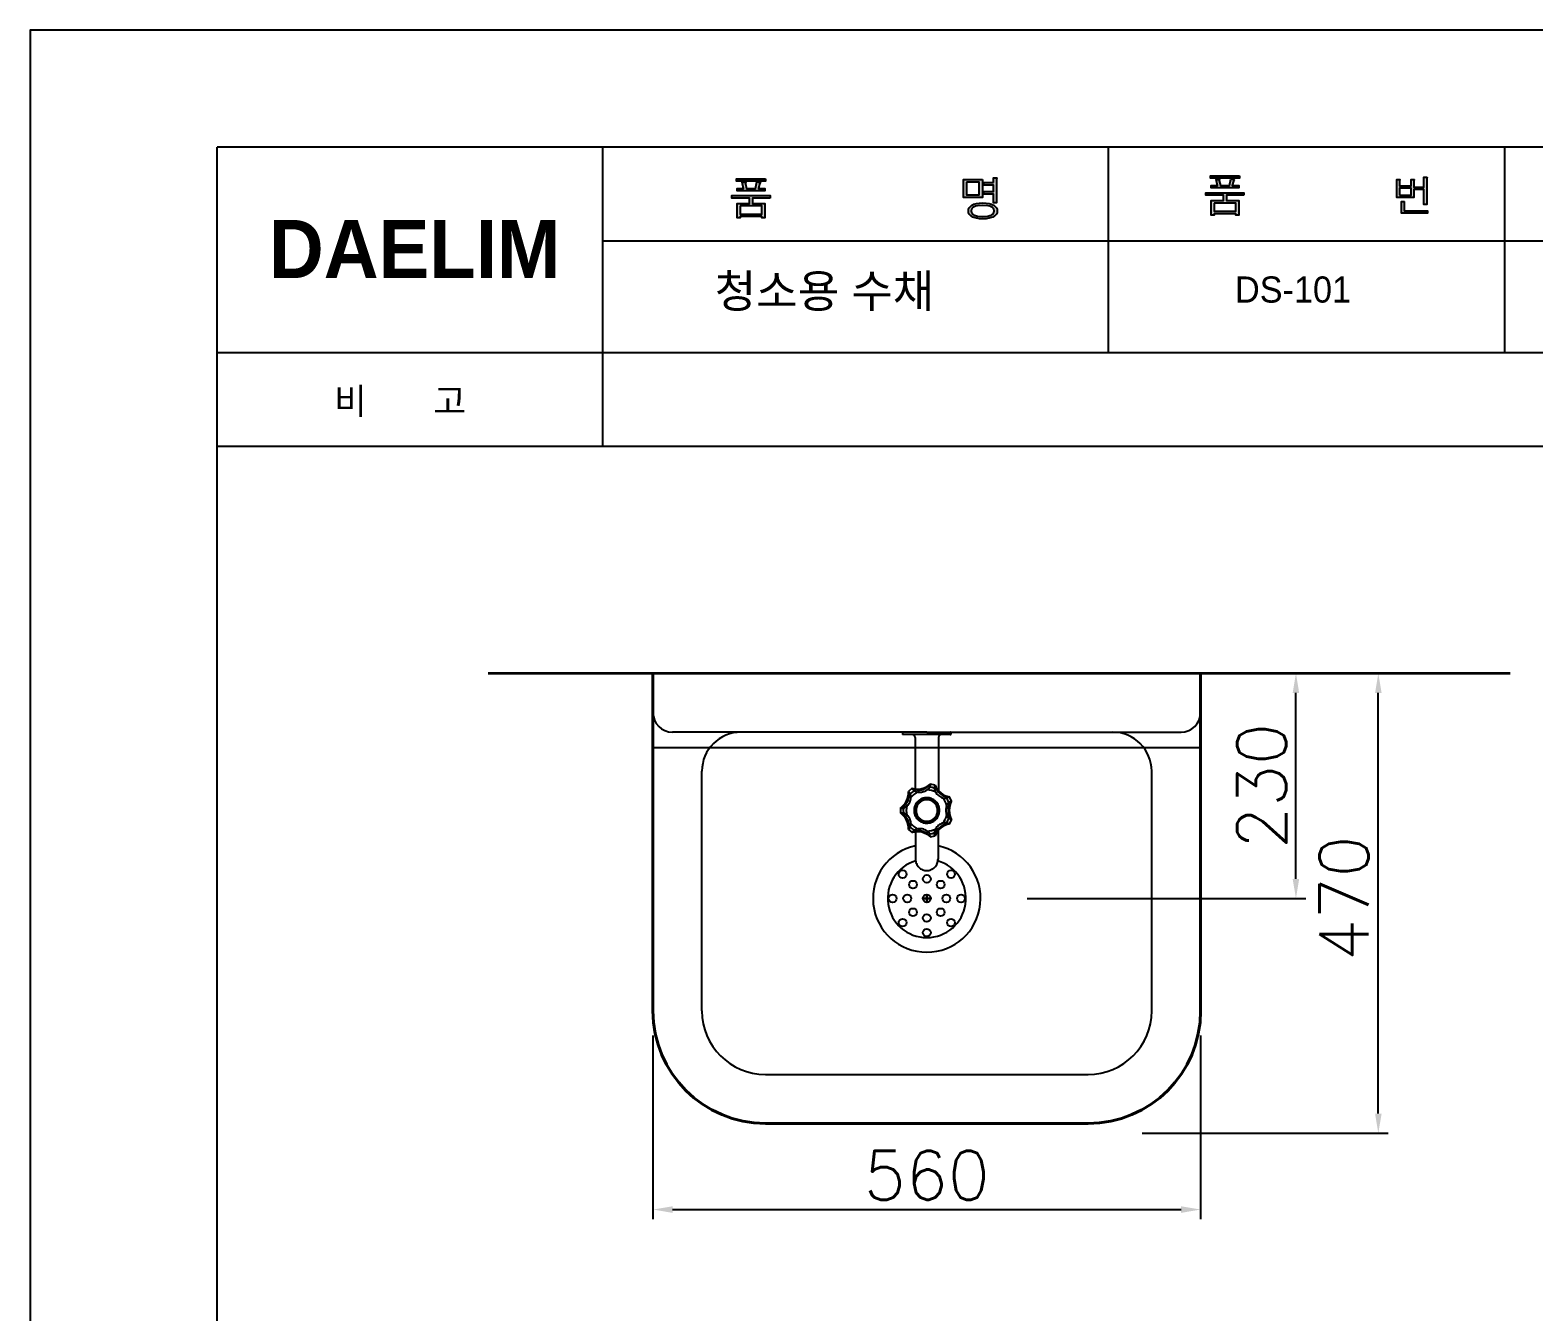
# Model space of a CAD drawing. Extents: x 57303 to 59729, y 58734 to 62164.
# Drawn here: x 57303 to 58841, y 60854 to 62164 of the extents above; entities that cross this region are included whole.
import ezdxf
from ezdxf.lldxf.tags import DXFTag

# ---------------------------------------------------------------- set-up
doc = ezdxf.new("R2010")
doc.units = 0
doc.header["$MEASUREMENT"] = 0
doc.linetypes.add('AM_ISO02W050x2', pattern=[3.75, 3, -0.75])
doc.linetypes.add('CENTER', pattern=[50.8, 31.75, -6.35, 6.35, -6.35])
doc.layers.get('0').update_dxf_attribs({"linetype": 'CONTINUOUS'})
doc.layers.get('Defpoints').update_dxf_attribs({"linetype": 'CONTINUOUS'})
for name, color, linetype in [('1', 7, 'CONTINUOUS'), ('Dim', 4, 'CONTINUOUS'), ('FAUCET', 4, 'CONTINUOUS'), ('LINE', 7, 'CONTINUOUS'), ('LINE @ 1 VP1', 7, 'CONTINUOUS'), ('LINE @ 1 VPModel', 7, 'CONTINUOUS'), ('YA', 7, 'CONTINUOUS')]:
    doc.layers.add(name, color=color, linetype=linetype)
for name, color, linetype, lineweight in [('AM_6', 2, 'CONTINUOUS', 30), ('CEN', 1, 'CENTER', 5), ('OUTLINE', 11, 'CONTINUOUS', 40), ('Y', 202, 'CONTINUOUS', 35)]:
    doc.layers.add(name, color=color, linetype=linetype, lineweight=lineweight)
doc.styles.add('h', font='', dxfattribs={"height": 30})
doc.styles.get("Standard").update_dxf_attribs({"font": 'txt.shx', "bigfont": 'ghs.shx'})
doc.styles.add('스타일1', font='txt.shx', dxfattribs={"bigfont": 'ghs.shx'})
doc.styles.get('h').set_extended_font_data('Haansoft Batang')
tags = doc.linetypes.add('Amconstr', pattern=[9999, 9999, 0]).pattern_tags.tags
tags[6:7] = [DXFTag(74, 4), DXFTag(75, 0), DXFTag(340, '0'), DXFTag(46, 1.0), DXFTag(50, 0.0), DXFTag(44, 0.0), DXFTag(45, 0.0)]
tags[4:5] = [DXFTag(74, 4), DXFTag(75, 0), DXFTag(340, '0'), DXFTag(46, 1.0), DXFTag(50, 0.0), DXFTag(44, 0.0), DXFTag(45, 0.0)]
doc.dimstyles.new('SERIM', dxfattribs={"dimscale": 10, "dimtxt": 3, "dimasz": 2, "dimexe": 1, "dimexo": 1.5, "dimgap": 1, "dimtad": 1, "dimtoh": 1, "dimdec": 0, "dimdsep": 46, "dimtxsty": 'h', "dimcen": -0.3, "dimclrt": 2, "dimadec": 0, "dimazin": 0, "dimtfac": 1, "dimtdec": 0, "dimtmove": 1, "dimatfit": 3, "dimfxl": 0, "dimtolj": 1, "dimtzin": 0, "dimarcsym": 0})

# ---------------------------------------------------------------- blocks, each defined once
blk = doc.blocks.new('*D31')
at = {"layer": 'Defpoints', "color": 0}
for p in [(58681.9, 61506.3), (58681.9, 61506.3), (58425.4, 61036.3)]:
    blk.add_point(p, dxfattribs=at)
at = {"layer": 'Dim', "color": 0, "lineweight": -2}
for p, q in [((58696.9, 61506.3), (58691.9, 61506.3)), ((58681.9, 61056.3), (58681.9, 61486.3)), ((58440.4, 61036.3), (58691.9, 61036.3))]:
    blk.add_line(p, q, dxfattribs=at)
at = {"layer": 'Dim', "color": 0}
for points in [[(58678.6, 61486.3), (58685.3, 61486.3), (58681.9, 61506.3)], [(58678.6, 61056.3), (58685.3, 61056.3), (58681.9, 61036.3)]]:
    blk.add_solid(points, dxfattribs=at)
at = {"layer": 'Dim', "color": 0, "insert": (58646.9, 61276.3), "char_height": 50, "attachment_point": 5, "rotation": 90}
blk.add_mtext('\\A1;470', dxfattribs=at)
blk = doc.blocks.new('*D32')
at = {"layer": 'Defpoints', "color": 0}
for p in [(57940.2, 61151.3), (58500.2, 61151.3), (58500.2, 60958.2)]:
    blk.add_point(p, dxfattribs=at)
at = {"layer": 'Dim', "color": 0, "lineweight": -2}
for p, q in [((57940.2, 61136.3), (57940.2, 60948.2)), ((58500.2, 61136.3), (58500.2, 60948.2)), ((57960.2, 60958.2), (58480.2, 60958.2))]:
    blk.add_line(p, q, dxfattribs=at)
at = {"layer": 'Dim', "color": 0}
for points in [[(57960.2, 60961.5), (57960.2, 60954.8), (57940.2, 60958.2)], [(58480.2, 60961.5), (58480.2, 60954.8), (58500.2, 60958.2)]]:
    blk.add_solid(points, dxfattribs=at)
at = {"layer": 'Dim', "color": 0, "insert": (58220.2, 60993.2), "char_height": 50, "attachment_point": 5}
blk.add_mtext('\\A1;560', dxfattribs=at)
blk = doc.blocks.new('*D33')
at = {"layer": 'Defpoints', "color": 0}
for p in [(58597.7, 61506.3), (58597.7, 61506.3), (58307.7, 61276.3)]:
    blk.add_point(p, dxfattribs=at)
at = {"layer": 'Dim', "color": 0, "lineweight": -2}
for p, q in [((58612.7, 61506.3), (58607.7, 61506.3)), ((58597.7, 61296.3), (58597.7, 61486.3)), ((58322.7, 61276.3), (58607.7, 61276.3))]:
    blk.add_line(p, q, dxfattribs=at)
at = {"layer": 'Dim', "color": 0}
for points in [[(58594.3, 61486.3), (58601, 61486.3), (58597.7, 61506.3)], [(58594.3, 61296.3), (58601, 61296.3), (58597.7, 61276.3)]]:
    blk.add_solid(points, dxfattribs=at)
at = {"layer": 'Dim', "color": 0, "insert": (58562.7, 61391.3), "char_height": 50, "attachment_point": 5, "rotation": 90}
blk.add_mtext('\\A1;230', dxfattribs=at)
blk = doc.blocks.new('*U96')
at = {"layer": 'LINE @ 1 VP1', "linetype": 'Amconstr'}
h = blk.add_hatch(color=256, dxfattribs=at)
h.dxf.hatch_style = 1
h.paths.add_polyline_path([(58519.3, 62009.8), (58519.3, 62009.9), (58519.3, 62010.1), (58519.3, 62010.2), (58519.3, 62010.3), (58519.5, 62010.7), (58519.6, 62010.9), (58519.6, 62010.9), (58519.6, 62011), (58519.6, 62011), (58519.6, 62011.1), (58519.6, 62011.1), (58519.6, 62011.1), (58519.6, 62011.1), (58519.6, 62011.2), (58519.6, 62011.2), (58519.6, 62011.2), (58519.5, 62011.2), (58519.5, 62011.2), (58519.4, 62011.3), (58519.1, 62011.3), (58518.2, 62011.3), (58516, 62011.3), (58517.4, 62005.1), (58510.9, 62005.1), (58510.9, 62002.7), (58539.2, 62002.7), (58539.2, 62005.1), (58532.5, 62005.1), (58533.8, 62009.5), (58533.8, 62009.7), (58533.9, 62009.8), (58533.9, 62010), (58534, 62010.1), (58534.3, 62010.5), (58534.5, 62010.6), (58534.5, 62010.7), (58534.6, 62010.7), (58534.6, 62010.8), (58534.6, 62010.8), (58534.6, 62010.9), (58534.6, 62010.9), (58534.6, 62010.9), (58534.6, 62010.9), (58534.6, 62010.9), (58534.6, 62010.9), (58534.5, 62011), (58534.5, 62011), (58534.2, 62011.1), (58533.6, 62011.2), (58531.1, 62011.7), (58529.6, 62005.1), (58520.4, 62005.1)])
h.paths.add_polyline_path([(58544.6, 61997.8), (58505.5, 61997.8), (58505.5, 61995.2), (58523.5, 61995.2), (58523.5, 61989.7), (58510.9, 61989.7), (58510.9, 61975), (58514, 61975), (58514, 61976.3), (58536.1, 61976.3), (58536.1, 61975), (58539.2, 61975), (58539.2, 61989.7), (58526.6, 61989.7), (58526.6, 61995.2), (58544.6, 61995.2)])
h.paths.add_polyline_path([(58536.1, 61987.1), (58536.1, 61978.9), (58514, 61978.9), (58514, 61987.1)], flags=16)
at = {"layer": 'LINE @ 1 VPModel', "linetype": 'Amconstr'}
h = blk.add_hatch(color=256, dxfattribs=at)
h.dxf.hatch_style = 1
h.paths.add_polyline_path([(58519.3, 62009.8), (58519.3, 62009.9), (58519.3, 62010.1), (58519.3, 62010.2), (58519.3, 62010.3), (58519.5, 62010.7), (58519.6, 62010.9), (58519.6, 62010.9), (58519.6, 62011), (58519.6, 62011), (58519.6, 62011.1), (58519.6, 62011.1), (58519.6, 62011.1), (58519.6, 62011.1), (58519.6, 62011.2), (58519.6, 62011.2), (58519.6, 62011.2), (58519.5, 62011.2), (58519.5, 62011.2), (58519.4, 62011.3), (58519.1, 62011.3), (58518.2, 62011.3), (58516, 62011.3), (58517.4, 62005.1), (58510.9, 62005.1), (58510.9, 62002.7), (58539.2, 62002.7), (58539.2, 62005.1), (58532.5, 62005.1), (58533.8, 62009.5), (58533.8, 62009.7), (58533.9, 62009.8), (58533.9, 62010), (58534, 62010.1), (58534.3, 62010.5), (58534.5, 62010.6), (58534.5, 62010.7), (58534.6, 62010.7), (58534.6, 62010.8), (58534.6, 62010.8), (58534.6, 62010.9), (58534.6, 62010.9), (58534.6, 62010.9), (58534.6, 62010.9), (58534.6, 62010.9), (58534.6, 62010.9), (58534.5, 62011), (58534.5, 62011), (58534.2, 62011.1), (58533.6, 62011.2), (58531.1, 62011.7), (58529.6, 62005.1), (58520.4, 62005.1)])
h.paths.add_polyline_path([(58544.6, 61997.8), (58505.5, 61997.8), (58505.5, 61995.2), (58523.5, 61995.2), (58523.5, 61989.7), (58510.9, 61989.7), (58510.9, 61975), (58514, 61975), (58514, 61976.3), (58536.1, 61976.3), (58536.1, 61975), (58539.2, 61975), (58539.2, 61989.7), (58526.6, 61989.7), (58526.6, 61995.2), (58544.6, 61995.2)])
h.paths.add_polyline_path([(58536.1, 61987.1), (58536.1, 61978.9), (58514, 61978.9), (58514, 61987.1)], flags=16)
blk = doc.blocks.new('*U97')
at = {"layer": 'LINE @ 1 VP1', "linetype": 'Amconstr'}
h = blk.add_hatch(color=256, dxfattribs=at)
h.dxf.hatch_style = 1
h.paths.add_polyline_path([(58539.8, 62014.9), (58510.3, 62014.9), (58510.3, 62012.5), (58539.8, 62012.5)])
at = {"layer": 'LINE @ 1 VPModel', "linetype": 'Amconstr'}
h = blk.add_hatch(color=256, dxfattribs=at)
h.dxf.hatch_style = 1
h.paths.add_polyline_path([(58539.8, 62014.9), (58510.3, 62014.9), (58510.3, 62012.5), (58539.8, 62012.5)])
blk = doc.blocks.new('*U98')
at = {"layer": 'LINE @ 1 VP1', "linetype": 'Amconstr'}
h = blk.add_hatch(color=256, dxfattribs=at)
h.dxf.hatch_style = 1
h.paths.add_polyline_path([(58718.3, 62009.9), (58718.3, 62010.2), (58718.5, 62010.6), (58718.6, 62010.8), (58718.6, 62010.9), (58718.6, 62010.9), (58718.6, 62011), (58718.6, 62011), (58718.6, 62011), (58718.6, 62011.1), (58718.6, 62011.1), (58718.6, 62011.1), (58718.6, 62011.1), (58718.5, 62011.2), (58718.5, 62011.2), (58718.4, 62011.2), (58718.3, 62011.3), (58718.1, 62011.3), (58717.3, 62011.3), (58715.4, 62011.3), (58715.4, 62004.7), (58703.5, 62004.7), (58703.5, 62010.1), (58703.6, 62010.5), (58703.8, 62010.7), (58703.9, 62010.9), (58703.9, 62011), (58704, 62011), (58704, 62011.1), (58704, 62011.1), (58704, 62011.1), (58704, 62011.1), (58704, 62011.2), (58703.9, 62011.2), (58703.9, 62011.2), (58703.9, 62011.2), (58703.9, 62011.2), (58703.9, 62011.2), (58703.9, 62011.2), (58703.8, 62011.3), (58703.6, 62011.3), (58702.9, 62011.3), (58700.8, 62011.3), (58700.8, 61993), (58718.3, 61993), (58718.3, 62001), (58728.6, 62001), (58728.6, 61985.9), (58731.4, 61985.9), (58731.4, 62012.1), (58731.5, 62012.5), (58731.7, 62012.8), (58731.7, 62013), (58731.8, 62013.2), (58731.8, 62013.3), (58731.8, 62013.3), (58731.8, 62013.3), (58731.8, 62013.4), (58731.8, 62013.4), (58731.8, 62013.4), (58731.7, 62013.4), (58731.7, 62013.5), (58731.7, 62013.5), (58731.7, 62013.5), (58731.6, 62013.5), (58731.5, 62013.5), (58731.3, 62013.6), (58730.9, 62013.6), (58728.6, 62013.6), (58728.6, 62003.4), (58718.3, 62003.4)])
h.paths.add_polyline_path([(58715.4, 62002.4), (58715.4, 61995.1), (58703.5, 61995.1), (58703.5, 62002.4)], flags=16)
h.paths.add_polyline_path([(58708.6, 61988.3), (58708.5, 61988.1), (58708.4, 61987.8), (58708.3, 61987.5), (58708.3, 61979.2), (58732.3, 61979.2), (58732.3, 61976.9), (58705.5, 61976.9), (58705.5, 61988.7), (58707.6, 61988.7), (58708.3, 61988.7), (58708.4, 61988.7), (58708.6, 61988.6), (58708.6, 61988.5), (58708.6, 61988.4)])
at = {"layer": 'LINE @ 1 VPModel', "linetype": 'Amconstr'}
h = blk.add_hatch(color=256, dxfattribs=at)
h.dxf.hatch_style = 1
h.paths.add_polyline_path([(58718.3, 62009.9), (58718.3, 62010.2), (58718.5, 62010.6), (58718.6, 62010.8), (58718.6, 62010.9), (58718.6, 62010.9), (58718.6, 62011), (58718.6, 62011), (58718.6, 62011), (58718.6, 62011.1), (58718.6, 62011.1), (58718.6, 62011.1), (58718.6, 62011.1), (58718.5, 62011.2), (58718.5, 62011.2), (58718.4, 62011.2), (58718.3, 62011.3), (58718.1, 62011.3), (58717.3, 62011.3), (58715.4, 62011.3), (58715.4, 62004.7), (58703.5, 62004.7), (58703.5, 62010.1), (58703.6, 62010.5), (58703.8, 62010.7), (58703.9, 62010.9), (58703.9, 62011), (58704, 62011), (58704, 62011.1), (58704, 62011.1), (58704, 62011.1), (58704, 62011.1), (58704, 62011.2), (58703.9, 62011.2), (58703.9, 62011.2), (58703.9, 62011.2), (58703.9, 62011.2), (58703.9, 62011.2), (58703.9, 62011.2), (58703.8, 62011.3), (58703.6, 62011.3), (58702.9, 62011.3), (58700.8, 62011.3), (58700.8, 61993), (58718.3, 61993), (58718.3, 62001), (58728.6, 62001), (58728.6, 61985.9), (58731.4, 61985.9), (58731.4, 62012.1), (58731.5, 62012.5), (58731.7, 62012.8), (58731.7, 62013), (58731.8, 62013.2), (58731.8, 62013.3), (58731.8, 62013.3), (58731.8, 62013.3), (58731.8, 62013.4), (58731.8, 62013.4), (58731.8, 62013.4), (58731.7, 62013.4), (58731.7, 62013.5), (58731.7, 62013.5), (58731.7, 62013.5), (58731.6, 62013.5), (58731.5, 62013.5), (58731.3, 62013.6), (58730.9, 62013.6), (58728.6, 62013.6), (58728.6, 62003.4), (58718.3, 62003.4)])
h.paths.add_polyline_path([(58715.4, 62002.4), (58715.4, 61995.1), (58703.5, 61995.1), (58703.5, 62002.4)], flags=16)
h.paths.add_polyline_path([(58708.6, 61988.3), (58708.5, 61988.1), (58708.4, 61987.8), (58708.3, 61987.5), (58708.3, 61979.2), (58732.3, 61979.2), (58732.3, 61976.9), (58705.5, 61976.9), (58705.5, 61988.7), (58707.6, 61988.7), (58708.3, 61988.7), (58708.4, 61988.7), (58708.6, 61988.6), (58708.6, 61988.5), (58708.6, 61988.4)])

msp = doc.modelspace()

# ---------------------------------------------------------------- hatches: boundary and pattern name
at = {"linetype": 'AM_ISO02W050x2'}
h = msp.add_hatch(color=256, dxfattribs=at)
h.dxf.hatch_style = 1
h.paths.add_polyline_path([(58055.281, 62012.006), (58055.281, 62009.625), (58025.702, 62009.625), (58025.702, 62012.006)])
h = msp.add_hatch(color=256, dxfattribs=at)
h.dxf.hatch_style = 1
h.paths.add_polyline_path([(58034.991, 62008.317), (58035.007, 62008.299), (58035.02, 62008.279), (58035.03, 62008.257), (58035.037, 62008.233), (58035.041, 62008.207), (58035.043, 62008.18), (58035.042, 62008.151), (58035.037, 62008.12), (58035.02, 62008.053), (58034.991, 62007.979), (58034.898, 62007.809), (58034.759, 62007.439), (58034.722, 62007.303), (58034.702, 62007.173), (58034.699, 62007.049), (58034.713, 62006.93), (58035.87, 62002.217), (58045.066, 62002.217), (58046.546, 62008.778), (58048.994, 62008.317), (58049.688, 62008.178), (58049.896, 62008.109), (58049.966, 62008.075), (58049.992, 62008.058), (58050.012, 62008.041), (58050.022, 62008.023), (58050.028, 62008.003), (58050.032, 62007.982), (58050.032, 62007.96), (58050.028, 62007.936), (58050.022, 62007.91), (58050, 62007.855), (58049.964, 62007.794), (58049.916, 62007.728), (58049.781, 62007.578), (58049.457, 62007.207), (58049.372, 62007.069), (58049.306, 62006.93), (58049.256, 62006.791), (58049.225, 62006.653), (58047.978, 62002.217), (58054.633, 62002.217), (58054.633, 61999.835), (58026.349, 61999.835), (58026.349, 62002.217), (58032.864, 62002.217), (58031.478, 62008.456), (58033.651, 62008.456), (58034.54, 62008.421), (58034.82, 62008.378), (58034.919, 62008.35), (58034.958, 62008.334)])
h = msp.add_hatch(color=256, dxfattribs=at)
h.dxf.hatch_style = 1
h.paths.add_polyline_path([(58276.99, 61992.92), (58276.99, 62011.229), (58257.676, 62011.229), (58257.676, 61992.92)])
h.paths.add_polyline_path([(58260.798, 61995.513), (58260.798, 62008.636), (58273.868, 62008.636), (58273.868, 61995.513)], flags=16)
h = msp.add_hatch(color=256, dxfattribs=at)
h.dxf.hatch_style = 1
h.paths.add_polyline_path([(58278.477, 61996.307), (58288.367, 61996.307), (58288.367, 61987.294), (58291.489, 61987.294), (58291.489, 62011.887), (58291.83, 62012.678), (58291.837, 62012.711), (58291.839, 62012.736), (58291.839, 62012.759), (58291.836, 62012.78), (58291.831, 62012.798), (58291.828, 62012.806), (58291.824, 62012.813), (58291.819, 62012.82), (58291.813, 62012.826), (58291.793, 62012.849), (58291.768, 62012.87), (58291.737, 62012.889), (58291.7, 62012.907), (58291.611, 62012.939), (58291.5, 62012.965), (58291.212, 62013), (58290.836, 62013.012), (58288.367, 62013.012), (58288.367, 62008.16), (58278.477, 62008.16), (58278.477, 62005.567), (58288.367, 62005.567), (58288.367, 61998.899), (58278.477, 61998.899)])
h = msp.add_hatch(color=256, dxfattribs=at)
h.dxf.hatch_style = 1
h.paths.add_polyline_path([(58042.07, 61986.818), (58042.07, 61992.321), (58060, 61992.321), (58060, 61994.861), (58020.969, 61994.861), (58020.969, 61992.321), (58038.948, 61992.321), (58038.948, 61986.818), (58026.354, 61986.818), (58026.354, 61972.084), (58029.476, 61972.084), (58029.476, 61973.377), (58051.542, 61973.377), (58051.542, 61972.084), (58054.664, 61972.084), (58054.664, 61986.818)])
h.paths.add_polyline_path([(58051.542, 61984.225), (58051.542, 61975.97), (58029.476, 61975.97), (58029.476, 61984.225)], flags=16)
h = msp.add_hatch(color=256, dxfattribs=at)
h.dxf.hatch_style = 1
h.paths.add_polyline_path([(58274.042, 61987.166), (58271.033, 61986.733), (58268.451, 61986.012), (58267.32, 61985.543), (58266.296, 61985.002), (58265.451, 61984.435), (58264.719, 61983.818), (58264.099, 61983.153), (58263.592, 61982.438), (58263.198, 61981.675), (58262.916, 61980.863), (58262.748, 61980.002), (58262.691, 61979.092), (58262.748, 61978.204), (58262.916, 61977.363), (58263.198, 61976.57), (58263.592, 61975.825), (58264.099, 61975.128), (58264.719, 61974.478), (58265.451, 61973.875), (58266.296, 61973.321), (58267.32, 61972.78), (58268.451, 61972.311), (58271.033, 61971.589), (58274.042, 61971.157), (58277.48, 61971.012), (58280.898, 61971.157), (58283.893, 61971.589), (58286.467, 61972.311), (58287.596, 61972.78), (58288.619, 61973.321), (58289.475, 61973.875), (58290.216, 61974.478), (58290.844, 61975.128), (58291.358, 61975.825), (58291.758, 61976.57), (58292.043, 61977.363), (58292.215, 61978.204), (58292.272, 61979.092), (58292.215, 61980.002), (58292.043, 61980.863), (58291.758, 61981.675), (58291.358, 61982.438), (58290.844, 61983.153), (58290.216, 61983.818), (58289.475, 61984.435), (58288.619, 61985.002), (58287.596, 61985.543), (58286.467, 61986.012), (58283.893, 61986.733), (58280.898, 61987.166), (58277.48, 61987.311)])
h.paths.add_polyline_path([(58286.168, 61983.339), (58286.849, 61982.959), (58287.44, 61982.536), (58287.939, 61982.07), (58288.348, 61981.561), (58288.666, 61981.008), (58288.893, 61980.413), (58289.029, 61979.774), (58289.075, 61979.092), (58289.029, 61978.432), (58288.893, 61977.814), (58288.666, 61977.237), (58288.348, 61976.703), (58287.939, 61976.21), (58287.44, 61975.759), (58286.849, 61975.35), (58286.168, 61974.983), (58284.509, 61974.357), (58282.487, 61973.91), (58277.354, 61973.552), (58272.162, 61973.91), (58270.138, 61974.357), (58268.494, 61974.983), (58267.823, 61975.35), (58267.242, 61975.759), (58266.75, 61976.21), (58266.147, 61976.949), (58265.811, 61977.814), (58265.677, 61978.432), (58265.633, 61979.092), (58265.677, 61979.774), (58265.811, 61980.413), (58266.035, 61981.008), (58266.348, 61981.561), (58266.75, 61982.07), (58267.242, 61982.536), (58267.823, 61982.959), (58268.494, 61983.339), (58270.154, 61983.965), (58272.185, 61984.412), (58277.354, 61984.771), (58282.487, 61984.412), (58284.509, 61983.965)], flags=16)

# ---------------------------------------------------------------- linework, layer by layer
at = {"color": 0}
msp.add_line((57940.195, 61430.576), (58500.195, 61430.576), dxfattribs=at)
at = {"layer": '1', "linetype": 'Continuous'}
for centre in [(58195.446, 61301.018), (58220.195, 61296.269), (58244.944, 61301.018), (58206.053, 61290.412), (58234.337, 61290.412), (58185.195, 61276.269), (58200.195, 61276.269), (58220.195, 61276.269), (58240.195, 61276.269), (58255.195, 61276.269), (58195.446, 61251.521), (58206.053, 61262.127), (58220.195, 61256.269), (58234.337, 61262.127), (58244.944, 61251.521), (58220.195, 61241.269)]:
    msp.add_circle(centre, 4, dxfattribs=at)
msp.add_arc((58220.195, 61276.269), 40, 106.514892, 73.490312, dxfattribs=at)
at = {"layer": 'AM_6'}
for p, q in [((58217.195, 61276.269), (58223.195, 61276.269)), ((58217.195, 61276.269), (58223.195, 61276.269)), ((58220.195, 61273.269), (58220.195, 61279.269)), ((58220.195, 61273.269), (58220.195, 61279.269))]:
    msp.add_line(p, q, dxfattribs=at)
at = {"layer": 'CEN', "color": 0}
for p, q in [((58217.195, 61276.269), (58223.195, 61276.269)), ((58220.195, 61273.269), (58220.195, 61279.269))]:
    msp.add_line(p, q, dxfattribs=at)
at = {"layer": 'FAUCET', "color": 0, "linetype": 'Continuous'}
for p, q in [((58243.943, 61443.769), (58195.81, 61443.769)), ((58208.193, 61440.769), (58208.193, 61388.229)), ((58232.193, 61440.769), (58232.193, 61386.233)), ((58223.764, 61393.082), (58223.217, 61390.011)), ((58228.639, 61391.969), (58223.764, 61393.082)), ((58228.639, 61391.969), (58227.799, 61388.965)), ((58205.314, 61388.87), (58201.405, 61385.753)), ((58201.405, 61385.753), (58203.464, 61383.411)), ((58205.314, 61388.87), (58207.139, 61386.341)), ((58243.435, 61380.169), (58240.693, 61378.683)), ((58245.604, 61375.665), (58242.732, 61374.448)), ((58245.604, 61375.665), (58243.435, 61380.169)), ((58193.193, 61368.702), (58196.309, 61368.552)), ((58193.193, 61368.702), (58193.193, 61363.702)), ((58193.193, 61363.702), (58196.309, 61363.852)), ((58201.405, 61346.651), (58203.464, 61348.994)), ((58201.405, 61346.651), (58205.314, 61343.534)), ((58205.314, 61343.534), (58207.139, 61346.063)), ((58208.693, 61344.24), (58208.693, 61316.269)), ((58231.693, 61345.593), (58231.693, 61316.269)), ((58243.435, 61352.235), (58240.693, 61353.722)), ((58245.604, 61356.74), (58242.732, 61357.956)), ((58243.435, 61352.235), (58245.604, 61356.74)), ((58223.764, 61339.323), (58223.217, 61342.393)), ((58223.764, 61339.323), (58228.639, 61340.435)), ((58228.639, 61340.435), (58227.799, 61343.439))]:
    msp.add_line(p, q, dxfattribs=at)
for points in [[(58196.443, 61446.269), (58196.331, 61446.264), (58196.216, 61446.249), (58196.099, 61446.221), (58195.983, 61446.182), (58195.869, 61446.13), (58195.759, 61446.066), (58195.656, 61445.99), (58195.559, 61445.903), (58195.473, 61445.807), (58195.397, 61445.703), (58195.333, 61445.594), (58195.281, 61445.48), (58195.242, 61445.363), (58195.214, 61445.247), (58195.198, 61445.132), (58195.193, 61445.019), (58195.198, 61444.907), (58195.214, 61444.792), (58195.242, 61444.675), (58195.281, 61444.559), (58195.333, 61444.445), (58195.397, 61444.335), (58195.81, 61443.769)], [(58208.193, 61440.769), (58208.181, 61441.039), (58208.143, 61441.315), (58208.078, 61441.595), (58207.983, 61441.874), (58207.858, 61442.147), (58207.704, 61442.411), (58207.522, 61442.66), (58207.315, 61442.891), (58207.084, 61443.098), (58206.835, 61443.28), (58206.571, 61443.434), (58206.298, 61443.559), (58206.019, 61443.654), (58205.739, 61443.719), (58205.463, 61443.757), (58205.193, 61443.769)], [(58235.193, 61443.769), (58234.924, 61443.757), (58234.647, 61443.719), (58234.368, 61443.654), (58234.089, 61443.559), (58233.815, 61443.434), (58233.552, 61443.28), (58233.302, 61443.098), (58233.072, 61442.891), (58232.864, 61442.66), (58232.682, 61442.411), (58232.529, 61442.147), (58232.404, 61441.874), (58232.309, 61441.595), (58232.243, 61441.315), (58232.206, 61441.039), (58232.193, 61440.769)], [(58243.943, 61443.769), (58244.056, 61443.774), (58244.171, 61443.79), (58244.287, 61443.818), (58244.403, 61443.857), (58244.517, 61443.909), (58244.627, 61443.973), (58244.731, 61444.049), (58244.827, 61444.136), (58244.914, 61444.232), (58244.99, 61444.335), (58245.054, 61444.445), (58245.106, 61444.559), (58245.145, 61444.675), (58245.173, 61444.792), (58245.188, 61444.907), (58245.193, 61445.019), (58245.188, 61445.132), (58245.173, 61445.247), (58245.145, 61445.363), (58245.106, 61445.48), (58245.054, 61445.594), (58244.99, 61445.703), (58244.914, 61445.807), (58244.827, 61445.903), (58244.731, 61445.99), (58244.627, 61446.066), (58244.517, 61446.13), (58244.403, 61446.182), (58244.287, 61446.221), (58244.171, 61446.249), (58244.056, 61446.264), (58243.943, 61446.269)], [(58205.314, 61388.87), (58207.649, 61388.314), (58210.098, 61388.055), (58212.604, 61388.118), (58215.101, 61388.515), (58217.523, 61389.241), (58219.807, 61390.271), (58221.901, 61391.567), (58223.764, 61393.082)], [(58205.314, 61388.87), (58207.528, 61387.853), (58208.742, 61387.48), (58210.014, 61387.214), (58211.328, 61387.065), (58212.669, 61387.042), (58214.019, 61387.148), (58215.358, 61387.386), (58216.668, 61387.753), (58217.93, 61388.243), (58219.129, 61388.846), (58220.248, 61389.55), (58221.278, 61390.341), (58222.21, 61391.204), (58223.764, 61393.082)], [(58228.639, 61391.969), (58229.66, 61389.796), (58230.984, 61387.72), (58232.596, 61385.8), (58234.463, 61384.096), (58236.54, 61382.655), (58238.77, 61381.511), (58241.089, 61380.682), (58243.435, 61380.169)], [(58228.639, 61391.969), (58229.224, 61389.604), (58229.689, 61388.421), (58230.274, 61387.262), (58230.977, 61386.141), (58231.795, 61385.078), (58232.72, 61384.089), (58233.741, 61383.191), (58234.845, 61382.395), (58236.014, 61381.713), (58237.233, 61381.153), (58238.482, 61380.716), (58239.743, 61380.404), (58240.998, 61380.214), (58243.435, 61380.169)], [(58193.193, 61368.702), (58195.084, 61370.181), (58196.814, 61371.934), (58198.327, 61373.933), (58199.573, 61376.132), (58200.516, 61378.478), (58201.135, 61380.907), (58201.427, 61383.352), (58201.405, 61385.753)], [(58193.193, 61368.702), (58195.369, 61369.799), (58196.418, 61370.516), (58197.419, 61371.344), (58198.355, 61372.279), (58199.209, 61373.313), (58199.967, 61374.435), (58200.616, 61375.63), (58201.146, 61376.883), (58201.551, 61378.175), (58201.826, 61379.488), (58201.974, 61380.802), (58201.997, 61382.101), (58201.904, 61383.368), (58201.405, 61385.753)], [(58196.309, 61368.552), (58198.183, 61369.543), (58199.083, 61370.18), (58199.94, 61370.909), (58200.742, 61371.727), (58201.474, 61372.627), (58202.125, 61373.6), (58202.684, 61374.634), (58203.144, 61375.716), (58203.499, 61376.831), (58203.746, 61377.965), (58203.886, 61379.102), (58203.921, 61380.227), (58203.858, 61381.328), (58203.464, 61383.411)], [(58207.139, 61386.341), (58205.23, 61384.966), (58203.464, 61383.411)], [(58210.891, 61385.029), (58208.936, 61383.93), (58207.1, 61382.621), (58205.415, 61381.122), (58203.908, 61379.461)], [(58207.139, 61386.341), (58209.082, 61385.494), (58210.141, 61385.187), (58211.246, 61384.971), (58212.385, 61384.855), (58213.545, 61384.843), (58214.712, 61384.941), (58215.869, 61385.148), (58217.002, 61385.464), (58218.095, 61385.882), (58219.135, 61386.395), (58220.111, 61386.995), (58221.013, 61387.669), (58221.834, 61388.405), (58223.217, 61390.011)], [(58233.193, 61366.202), (58233.141, 61367.37), (58232.976, 61368.568), (58232.692, 61369.779), (58232.281, 61370.987), (58231.741, 61372.173), (58231.074, 61373.316), (58230.286, 61374.396), (58229.386, 61375.395), (58228.387, 61376.295), (58227.307, 61377.083), (58226.164, 61377.75), (58224.979, 61378.289), (58223.77, 61378.7), (58222.559, 61378.985), (58221.361, 61379.15), (58220.193, 61379.202), (58219.025, 61379.15), (58217.828, 61378.985), (58216.616, 61378.7), (58215.408, 61378.289), (58214.223, 61377.75), (58213.08, 61377.083), (58211.999, 61376.295), (58211.001, 61375.395), (58210.101, 61374.396), (58209.312, 61373.316), (58208.646, 61372.173), (58208.106, 61370.987), (58207.695, 61369.779), (58207.41, 61368.568), (58207.246, 61367.37), (58207.193, 61366.202), (58207.246, 61365.034), (58207.41, 61363.837), (58207.695, 61362.625), (58208.106, 61361.417), (58208.646, 61360.231), (58209.312, 61359.088), (58210.101, 61358.008), (58211.001, 61357.01), (58211.999, 61356.11), (58213.08, 61355.321), (58214.223, 61354.654), (58215.408, 61354.115), (58216.616, 61353.704), (58217.828, 61353.419), (58219.025, 61353.255), (58220.193, 61353.202), (58221.361, 61353.255), (58222.559, 61353.419), (58223.77, 61353.704), (58224.979, 61354.115), (58226.164, 61354.654), (58227.307, 61355.321), (58228.387, 61356.11), (58229.386, 61357.01), (58230.286, 61358.008), (58231.074, 61359.088), (58231.741, 61360.231), (58232.281, 61361.417), (58232.692, 61362.625), (58232.976, 61363.837), (58233.141, 61365.034), (58233.193, 61366.202)], [(58232.524, 61366.202), (58232.474, 61367.31), (58232.318, 61368.446), (58232.048, 61369.595), (58231.658, 61370.741), (58231.146, 61371.865), (58230.514, 61372.949), (58229.766, 61373.974), (58228.912, 61374.921), (58227.965, 61375.775), (58226.941, 61376.522), (58225.857, 61377.155), (58224.732, 61377.667), (58223.586, 61378.056), (58222.437, 61378.326), (58221.301, 61378.482), (58220.193, 61378.532), (58219.085, 61378.482), (58217.95, 61378.326), (58216.801, 61378.056), (58215.655, 61377.667), (58214.53, 61377.155), (58213.446, 61376.522), (58212.422, 61375.775), (58211.475, 61374.921), (58210.621, 61373.974), (58209.873, 61372.949), (58209.241, 61371.865), (58208.729, 61370.741), (58208.339, 61369.595), (58208.069, 61368.446), (58207.913, 61367.31), (58207.863, 61366.202), (58207.913, 61365.094), (58208.069, 61363.959), (58208.339, 61362.809), (58208.729, 61361.664), (58209.241, 61360.539), (58209.873, 61359.455), (58210.621, 61358.431), (58211.475, 61357.483), (58212.422, 61356.63), (58213.446, 61355.882), (58214.53, 61355.25), (58215.655, 61354.738), (58216.801, 61354.348), (58217.95, 61354.078), (58219.085, 61353.922), (58220.193, 61353.872), (58221.301, 61353.922), (58222.437, 61354.078), (58223.586, 61354.348), (58224.732, 61354.738), (58225.857, 61355.25), (58226.941, 61355.882), (58227.965, 61356.63), (58228.912, 61357.483), (58229.766, 61358.431), (58230.514, 61359.455), (58231.146, 61360.539), (58231.658, 61361.664), (58232.048, 61362.809), (58232.318, 61363.959), (58232.474, 61365.094), (58232.524, 61366.202)], [(58231.193, 61366.202), (58231.149, 61367.191), (58231.01, 61368.204), (58230.769, 61369.229), (58230.421, 61370.251), (58229.964, 61371.254), (58229.4, 61372.221), (58228.733, 61373.135), (58227.972, 61373.98), (58227.127, 61374.742), (58226.213, 61375.409), (58225.246, 61375.973), (58224.242, 61376.43), (58223.22, 61376.778), (58222.195, 61377.019), (58221.182, 61377.158), (58220.193, 61377.202), (58219.205, 61377.158), (58218.192, 61377.019), (58217.167, 61376.778), (58216.144, 61376.43), (58215.141, 61375.973), (58214.174, 61375.409), (58213.26, 61374.742), (58212.415, 61373.98), (58211.653, 61373.135), (58210.986, 61372.221), (58210.422, 61371.254), (58209.966, 61370.251), (58209.618, 61369.229), (58209.377, 61368.204), (58209.238, 61367.191), (58209.193, 61366.202), (58209.238, 61365.214), (58209.377, 61364.201), (58209.618, 61363.175), (58209.966, 61362.153), (58210.422, 61361.15), (58210.986, 61360.183), (58211.653, 61359.269), (58212.415, 61358.424), (58213.26, 61357.662), (58214.174, 61356.995), (58215.141, 61356.431), (58216.144, 61355.974), (58217.167, 61355.627), (58218.192, 61355.386), (58219.205, 61355.247), (58220.193, 61355.202), (58221.182, 61355.247), (58222.195, 61355.386), (58223.22, 61355.627), (58224.242, 61355.974), (58225.246, 61356.431), (58226.213, 61356.995), (58227.127, 61357.662), (58227.972, 61358.424), (58228.733, 61359.269), (58229.4, 61360.183), (58229.964, 61361.15), (58230.421, 61362.153), (58230.769, 61363.175), (58231.01, 61364.201), (58231.149, 61365.214), (58231.193, 61366.202)], [(58229.113, 61385.214), (58227.035, 61386.056), (58224.866, 61386.676), (58222.644, 61387.059), (58220.406, 61387.201)], [(58227.799, 61388.965), (58225.534, 61389.6), (58223.217, 61390.011)], [(58227.799, 61388.965), (58228.349, 61386.918), (58228.769, 61385.898), (58229.289, 61384.9), (58229.908, 61383.936), (58230.623, 61383.022), (58231.426, 61382.171), (58232.31, 61381.396), (58233.263, 61380.707), (58234.271, 61380.113), (58235.321, 61379.62), (58236.398, 61379.23), (58237.488, 61378.945), (58238.575, 61378.763), (58240.693, 61378.683)], [(58240.619, 61371.082), (58239.982, 61373.232), (58239.114, 61375.314), (58238.027, 61377.29), (58236.743, 61379.129)], [(58242.732, 61374.448), (58241.817, 61376.615), (58240.693, 61378.683)], [(58245.604, 61375.665), (58244.12, 61373.732), (58243.486, 61372.631), (58242.943, 61371.451), (58242.506, 61370.203), (58242.185, 61368.9), (58241.988, 61367.561), (58241.922, 61366.202), (58241.988, 61364.843), (58242.185, 61363.504), (58242.506, 61362.202), (58242.943, 61360.953), (58243.486, 61359.773), (58244.12, 61358.672), (58245.604, 61356.74)], [(58245.604, 61375.665), (58244.543, 61373.511), (58243.744, 61371.181), (58243.249, 61368.725), (58243.08, 61366.202), (58243.249, 61363.679), (58243.744, 61361.223), (58244.543, 61358.893), (58245.604, 61356.74)], [(58201.405, 61346.651), (58201.904, 61349.037), (58201.997, 61350.303), (58201.974, 61351.602), (58201.826, 61352.917), (58201.551, 61354.229), (58201.146, 61355.522), (58200.616, 61356.774), (58199.967, 61357.97), (58199.209, 61359.091), (58198.355, 61360.125), (58197.419, 61361.06), (58196.418, 61361.888), (58195.369, 61362.605), (58193.193, 61363.702)], [(58201.405, 61346.651), (58201.427, 61349.052), (58201.135, 61351.498), (58200.516, 61353.926), (58199.573, 61356.272), (58198.327, 61358.472), (58196.814, 61360.47), (58195.084, 61362.223), (58193.193, 61363.702)], [(58196.309, 61368.552), (58196.193, 61366.202), (58196.309, 61363.852)], [(58203.464, 61348.994), (58203.858, 61351.077), (58203.921, 61352.177), (58203.886, 61353.303), (58203.746, 61354.439), (58203.499, 61355.573), (58203.144, 61356.688), (58202.684, 61357.77), (58202.125, 61358.804), (58201.474, 61359.777), (58200.742, 61360.677), (58199.94, 61361.495), (58199.083, 61362.224), (58198.183, 61362.861), (58196.309, 61363.852)], [(58199.674, 61370.668), (58199.314, 61368.454), (58199.193, 61366.202), (58199.314, 61363.95), (58199.674, 61361.736)], [(58236.743, 61353.276), (58238.027, 61355.114), (58239.114, 61357.091), (58239.982, 61359.172), (58240.619, 61361.322)], [(58242.732, 61374.448), (58241.474, 61372.742), (58240.939, 61371.778), (58240.483, 61370.749), (58240.116, 61369.664), (58239.846, 61368.535), (58239.682, 61367.376), (58239.627, 61366.202), (58239.682, 61365.028), (58239.846, 61363.869), (58240.116, 61362.74), (58240.483, 61361.656), (58240.939, 61360.626), (58241.474, 61359.662), (58242.732, 61357.956)], [(58203.464, 61348.994), (58205.23, 61347.438), (58207.139, 61346.063)], [(58203.908, 61352.944), (58205.415, 61351.283), (58207.1, 61349.784), (58208.936, 61348.474), (58210.891, 61347.375)], [(58223.764, 61339.323), (58222.21, 61341.2), (58221.278, 61342.063), (58220.248, 61342.854), (58219.129, 61343.559), (58217.93, 61344.162), (58216.668, 61344.651), (58215.358, 61345.018), (58214.019, 61345.256), (58212.669, 61345.363), (58211.328, 61345.339), (58210.014, 61345.19), (58208.742, 61344.924), (58207.528, 61344.551), (58205.314, 61343.534)], [(58223.764, 61339.323), (58221.901, 61340.837), (58219.807, 61342.134), (58217.523, 61343.164), (58215.101, 61343.889), (58212.604, 61344.286), (58210.098, 61344.35), (58207.649, 61344.09), (58205.314, 61343.534)], [(58223.217, 61342.393), (58221.834, 61344), (58221.013, 61344.736), (58220.111, 61345.41), (58219.135, 61346.009), (58218.095, 61346.523), (58217.002, 61346.941), (58215.869, 61347.256), (58214.712, 61347.463), (58213.545, 61347.561), (58212.385, 61347.55), (58211.246, 61347.433), (58210.141, 61347.217), (58209.082, 61346.91), (58207.139, 61346.063)], [(58220.406, 61345.203), (58222.644, 61345.346), (58224.866, 61345.729), (58227.035, 61346.348), (58229.113, 61347.191)], [(58240.693, 61353.722), (58238.575, 61353.642), (58237.488, 61353.459), (58236.398, 61353.174), (58235.321, 61352.785), (58234.271, 61352.291), (58233.263, 61351.697), (58232.31, 61351.009), (58231.426, 61350.233), (58230.623, 61349.382), (58229.908, 61348.468), (58229.289, 61347.504), (58228.769, 61346.506), (58228.349, 61345.487), (58227.799, 61343.439)], [(58243.435, 61352.235), (58241.089, 61351.722), (58238.77, 61350.894), (58236.54, 61349.75), (58234.463, 61348.308), (58232.596, 61346.604), (58230.984, 61344.685), (58229.66, 61342.608), (58228.639, 61340.435)], [(58243.435, 61352.235), (58240.998, 61352.191), (58239.743, 61352), (58238.482, 61351.688), (58237.233, 61351.252), (58236.014, 61350.691), (58234.845, 61350.009), (58233.741, 61349.214), (58232.72, 61348.315), (58231.795, 61347.326), (58230.977, 61346.263), (58230.274, 61345.143), (58229.689, 61343.983), (58229.224, 61342.801), (58228.639, 61340.435)], [(58240.693, 61353.722), (58241.817, 61355.789), (58242.732, 61357.956)], [(58223.217, 61342.393), (58225.534, 61342.804), (58227.799, 61343.439)], [(58208.693, 61316.269), (58208.74, 61315.236), (58208.885, 61314.177), (58209.137, 61313.105), (58209.501, 61312.036), (58209.978, 61310.988), (58210.568, 61309.976), (58211.265, 61309.021), (58212.062, 61308.138), (58212.945, 61307.341), (58213.9, 61306.644), (58214.911, 61306.054), (58215.96, 61305.577), (58217.029, 61305.213), (58218.101, 61304.961), (58219.16, 61304.816), (58220.193, 61304.769), (58221.227, 61304.816), (58222.286, 61304.961), (58223.358, 61305.213), (58224.426, 61305.577), (58225.475, 61306.054), (58226.486, 61306.644), (58227.442, 61307.341), (58228.325, 61308.138), (58229.121, 61309.021), (58229.819, 61309.976), (58230.409, 61310.988), (58230.886, 61312.036), (58231.249, 61313.105), (58231.501, 61314.177), (58231.647, 61315.236), (58231.693, 61316.269)]]:
    msp.add_lwpolyline(points, dxfattribs=at)
at = {"layer": 'LINE', "color": 0}
for p, q in [((58220.195, 61506.269), (57940.195, 61506.269)), ((58220.195, 61506.269), (58500.195, 61506.269)), ((58220.195, 61446.269), (57960.195, 61446.269)), ((58220.195, 61446.269), (58480.195, 61446.269)), ((57990.195, 61161.269), (57990.195, 61406.269)), ((58450.195, 61161.269), (58450.195, 61406.269)), ((58055.195, 61096.269), (58385.195, 61096.269))]:
    msp.add_line(p, q, dxfattribs=at)
for centre, radius, start, end in [((57960.195, 61466.269), 20, 180, 270), ((58480.195, 61466.269), 20, 270, 0), ((58030.195, 61406.269), 40, 90, 180), ((58410.195, 61406.269), 40, 0, 90), ((58220.195, 61276.269), 55, 102.071013, 77.932848), ((58220.195, 61276.269), 40, 106.514892, 73.490312), ((58055.195, 61161.269), 65, 180, 270), ((58385.195, 61161.269), 65, 270, 0)]:
    msp.add_arc(centre, radius, start, end, dxfattribs=at)
at = {"layer": 'OUTLINE', "color": 0}
for p, q in [((57940.195, 61161.269), (57940.195, 61506.269)), ((58500.195, 61161.269), (58500.195, 61506.269)), ((58385.195, 61046.269), (58055.195, 61046.269))]:
    msp.add_line(p, q, dxfattribs=at)
for centre, start, end in [((58055.195, 61161.269), 180, 270), ((58385.195, 61161.269), 270, 0)]:
    msp.add_arc(centre, 115, start, end, dxfattribs=at)
at = {"layer": 'Y', "color": 0}
msp.add_line((58816.784, 61506.269), (57771.691, 61506.269), dxfattribs=at)
at = {"layer": 'YA', "color": 7}
for p, q in [((59570.572, 62044.172), (57494.572, 62044.172)), ((57494.572, 58864.172), (57494.572, 62044.172)), ((57889.055, 61738.172), (57889.055, 62044.172)), ((58405.953, 61833.817), (58405.953, 62043.817)), ((58811.288, 61834.172), (58811.288, 62044.172)), ((59570.572, 61948.172), (57889.055, 61948.172)), ((59570.572, 61834.172), (57494.572, 61834.172)), ((59570.572, 61738.172), (57494.572, 61738.172)), ((59570.572, 61738.172), (57494.572, 61738.172))]:
    msp.add_line(p, q, dxfattribs=at)
at = {"layer": 'YA', "color": 0}
msp.add_lwpolyline([(57303.205, 58733.693), (59728.705, 58733.693), (59728.705, 62164.043), (57303.205, 62164.043)], close=True, dxfattribs=at)
at = {"layer": 'YA', "color": 7}
for points in [[(58055.281, 62012.006), (58055.281, 62009.625), (58025.702, 62009.625), (58025.702, 62012.006), (58055.281, 62012.006)], [(58034.991, 62008.317), (58035.007, 62008.299), (58035.02, 62008.279), (58035.03, 62008.257), (58035.037, 62008.233), (58035.041, 62008.207), (58035.043, 62008.18), (58035.042, 62008.151), (58035.037, 62008.12), (58035.02, 62008.053), (58034.991, 62007.979), (58034.898, 62007.809), (58034.759, 62007.439), (58034.722, 62007.303), (58034.702, 62007.173), (58034.699, 62007.049), (58034.713, 62006.93), (58035.87, 62002.217), (58045.066, 62002.217), (58046.546, 62008.778), (58048.994, 62008.317), (58049.688, 62008.178), (58049.896, 62008.109), (58049.966, 62008.075), (58049.992, 62008.058), (58050.012, 62008.041), (58050.022, 62008.023), (58050.028, 62008.003), (58050.032, 62007.982), (58050.032, 62007.96), (58050.028, 62007.936), (58050.022, 62007.91), (58050, 62007.855), (58049.964, 62007.794), (58049.916, 62007.728), (58049.781, 62007.578), (58049.457, 62007.207), (58049.372, 62007.069), (58049.306, 62006.93), (58049.256, 62006.791), (58049.225, 62006.653), (58047.978, 62002.217), (58054.633, 62002.217), (58054.633, 61999.835), (58026.349, 61999.835), (58026.349, 62002.217), (58032.864, 62002.217), (58031.478, 62008.456), (58033.651, 62008.456), (58034.54, 62008.421), (58034.82, 62008.378), (58034.919, 62008.35), (58034.958, 62008.334), (58034.991, 62008.317)], [(58276.99, 62011.229), (58276.99, 61992.92), (58257.676, 61992.92), (58257.676, 62011.229), (58276.99, 62011.229)], [(58260.798, 62008.636), (58260.798, 61995.513), (58273.868, 61995.513), (58273.868, 62008.636), (58260.798, 62008.636)], [(58288.367, 62008.16), (58288.367, 62013.012), (58290.836, 62013.012), (58291.212, 62013), (58291.5, 62012.965), (58291.611, 62012.939), (58291.7, 62012.907), (58291.737, 62012.889), (58291.768, 62012.87), (58291.793, 62012.849), (58291.813, 62012.826), (58291.819, 62012.82), (58291.824, 62012.813), (58291.828, 62012.806), (58291.831, 62012.798), (58291.836, 62012.78), (58291.839, 62012.759), (58291.839, 62012.736), (58291.837, 62012.711), (58291.825, 62012.652), (58291.77, 62012.505), (58291.674, 62012.317), (58291.536, 62011.995), (58291.489, 62011.626), (58291.489, 61987.294), (58288.367, 61987.294), (58288.367, 61996.307), (58278.477, 61996.307), (58278.477, 61998.899), (58288.367, 61998.899), (58288.367, 62005.567), (58278.477, 62005.567), (58278.477, 62008.16), (58288.367, 62008.16)], [(58539.84, 62014.898), (58539.84, 62012.517), (58510.262, 62012.517), (58510.262, 62014.898), (58539.84, 62014.898)], [(58519.55, 62011.208), (58519.566, 62011.19), (58519.579, 62011.17), (58519.589, 62011.148), (58519.597, 62011.124), (58519.601, 62011.099), (58519.603, 62011.072), (58519.601, 62011.043), (58519.597, 62011.012), (58519.58, 62010.945), (58519.551, 62010.87), (58519.458, 62010.701), (58519.319, 62010.33), (58519.281, 62010.195), (58519.261, 62010.065), (58519.258, 62009.94), (58519.272, 62009.821), (58520.43, 62005.108), (58529.626, 62005.108), (58531.106, 62011.67), (58533.553, 62011.208), (58534.247, 62011.07), (58534.456, 62011.001), (58534.526, 62010.966), (58534.552, 62010.949), (58534.572, 62010.932), (58534.581, 62010.914), (58534.588, 62010.895), (58534.591, 62010.874), (58534.591, 62010.851), (58534.588, 62010.827), (58534.581, 62010.802), (58534.559, 62010.747), (58534.524, 62010.686), (58534.476, 62010.619), (58534.34, 62010.469), (58534.016, 62010.099), (58533.932, 62009.96), (58533.865, 62009.821), (58533.816, 62009.683), (58533.785, 62009.545), (58532.538, 62005.108), (58539.192, 62005.108), (58539.192, 62002.727), (58510.908, 62002.727), (58510.908, 62005.108), (58517.424, 62005.108), (58516.038, 62011.347), (58518.211, 62011.347), (58519.1, 62011.313), (58519.38, 62011.269), (58519.479, 62011.241), (58519.518, 62011.225), (58519.55, 62011.208)], [(58703.919, 62011.211), (58703.933, 62011.195), (58703.944, 62011.177), (58703.953, 62011.157), (58703.958, 62011.135), (58703.961, 62011.112), (58703.96, 62011.087), (58703.957, 62011.061), (58703.95, 62011.032), (58703.929, 62010.971), (58703.895, 62010.904), (58703.793, 62010.749), (58703.585, 62010.454), (58703.501, 62010.075), (58703.501, 62004.701), (58715.428, 62004.701), (58715.428, 62011.336), (58717.291, 62011.336), (58718.136, 62011.284), (58718.281, 62011.254), (58718.4, 62011.218), (58718.492, 62011.176), (58718.527, 62011.152), (58718.557, 62011.127), (58718.571, 62011.11), (58718.583, 62011.091), (58718.592, 62011.07), (58718.599, 62011.046), (58718.603, 62011.019), (58718.605, 62010.991), (58718.6, 62010.927), (58718.584, 62010.854), (58718.558, 62010.772), (58718.476, 62010.58), (58718.307, 62010.244), (58718.265, 62009.866), (58718.265, 62003.354), (58728.605, 62003.354), (58728.605, 62013.603), (58730.934, 62013.603), (58731.271, 62013.589), (58731.525, 62013.55), (58731.62, 62013.52), (58731.66, 62013.503), (58731.694, 62013.484), (58731.723, 62013.463), (58731.747, 62013.441), (58731.766, 62013.418), (58731.773, 62013.405), (58731.779, 62013.392), (58731.788, 62013.375), (58731.795, 62013.356), (58731.799, 62013.335), (58731.802, 62013.311), (58731.799, 62013.256), (58731.788, 62013.193), (58731.738, 62013.038), (58731.653, 62012.847), (58731.484, 62012.51), (58731.442, 62012.131), (58731.442, 61985.876), (58728.605, 61985.876), (58728.605, 62000.998), (58718.265, 62000.998), (58718.265, 61992.967), (58700.76, 61992.967), (58700.76, 62011.336), (58702.909, 62011.336), (58703.603, 62011.305), (58703.808, 62011.266), (58703.875, 62011.241), (58703.9, 62011.227), (58703.91, 62011.219), (58703.919, 62011.211)], [(58060, 61992.321), (58042.07, 61992.321), (58042.07, 61986.818), (58054.664, 61986.818), (58054.664, 61972.084), (58051.542, 61972.084), (58051.542, 61973.377), (58029.476, 61973.377), (58029.476, 61972.084), (58026.354, 61972.084), (58026.354, 61986.818), (58038.948, 61986.818), (58038.948, 61992.321), (58020.969, 61992.321), (58020.969, 61994.861), (58060, 61994.861), (58060, 61992.321)], [(58703.501, 61995.131), (58715.428, 61995.131), (58715.428, 62002.441), (58703.501, 62002.441), (58703.501, 61995.131)], [(58029.476, 61984.225), (58029.476, 61975.97), (58051.542, 61975.97), (58051.542, 61984.225), (58029.476, 61984.225)], [(58288.619, 61985.002), (58289.475, 61984.435), (58290.216, 61983.818), (58290.844, 61983.153), (58291.358, 61982.438), (58291.758, 61981.675), (58292.043, 61980.863), (58292.215, 61980.002), (58292.272, 61979.092), (58292.215, 61978.204), (58292.043, 61977.363), (58291.758, 61976.57), (58291.358, 61975.825), (58290.844, 61975.128), (58290.216, 61974.478), (58289.475, 61973.875), (58288.619, 61973.321), (58287.596, 61972.78), (58286.467, 61972.311), (58283.893, 61971.589), (58280.898, 61971.157), (58277.48, 61971.012), (58274.042, 61971.157), (58271.033, 61971.589), (58268.451, 61972.311), (58267.32, 61972.78), (58266.296, 61973.321), (58265.451, 61973.875), (58264.719, 61974.478), (58264.099, 61975.128), (58263.592, 61975.825), (58263.198, 61976.57), (58262.916, 61977.363), (58262.748, 61978.204), (58262.691, 61979.092), (58262.748, 61980.002), (58262.916, 61980.863), (58263.198, 61981.675), (58263.592, 61982.438), (58264.099, 61983.153), (58264.719, 61983.818), (58265.451, 61984.435), (58266.296, 61985.002), (58267.32, 61985.543), (58268.451, 61986.012), (58271.033, 61986.733), (58274.042, 61987.166), (58277.48, 61987.311), (58280.898, 61987.166), (58283.893, 61986.733), (58286.467, 61986.012), (58287.596, 61985.543), (58288.619, 61985.002)], [(58268.494, 61983.339), (58267.823, 61982.959), (58267.242, 61982.536), (58266.75, 61982.07), (58266.348, 61981.561), (58266.035, 61981.008), (58265.811, 61980.413), (58265.677, 61979.774), (58265.633, 61979.092), (58265.677, 61978.432), (58265.811, 61977.814), (58266.035, 61977.237), (58266.348, 61976.703), (58266.75, 61976.21), (58267.242, 61975.759), (58267.823, 61975.35), (58268.494, 61974.983), (58270.138, 61974.357), (58272.162, 61973.91), (58277.354, 61973.552), (58282.487, 61973.91), (58284.509, 61974.357), (58286.168, 61974.983), (58286.849, 61975.35), (58287.44, 61975.759), (58287.939, 61976.21), (58288.348, 61976.703), (58288.666, 61977.237), (58288.893, 61977.814), (58289.029, 61978.432), (58289.075, 61979.092), (58289.029, 61979.774), (58288.893, 61980.413), (58288.666, 61981.008), (58288.348, 61981.561), (58287.939, 61982.07), (58287.44, 61982.536), (58286.849, 61982.959), (58286.168, 61983.339), (58284.509, 61983.965), (58282.487, 61984.412), (58277.354, 61984.771), (58272.185, 61984.412), (58270.154, 61983.965), (58268.494, 61983.339)], [(58514.035, 61987.117), (58514.035, 61978.862), (58536.102, 61978.862), (58536.102, 61987.117), (58514.035, 61987.117)], [(58708.607, 61988.573), (58708.615, 61988.56), (58708.618, 61988.552), (58708.623, 61988.536), (58708.626, 61988.517), (58708.626, 61988.496), (58708.624, 61988.473), (58708.613, 61988.42), (58708.563, 61988.286), (58708.475, 61988.115), (58708.352, 61987.821), (58708.31, 61987.484), (58708.31, 61979.212), (58732.293, 61979.212), (58732.293, 61976.904), (58705.521, 61976.904), (58705.521, 61988.745), (58707.592, 61988.745), (58708.266, 61988.703), (58708.381, 61988.68), (58708.476, 61988.651), (58708.549, 61988.617), (58708.578, 61988.598), (58708.602, 61988.578)]]:
    msp.add_lwpolyline(points, dxfattribs=at)
msp.add_lwpolyline([(58544.56, 61995.213), (58526.629, 61995.213), (58526.629, 61989.709), (58539.224, 61989.709), (58539.224, 61974.975), (58536.102, 61974.975), (58536.102, 61976.269), (58514.035, 61976.269), (58514.035, 61974.975), (58510.913, 61974.975), (58510.913, 61989.709), (58523.507, 61989.709), (58523.507, 61995.213), (58505.529, 61995.213), (58505.529, 61997.753), (58544.56, 61997.753), (58544.56, 61995.213)], close=True, dxfattribs=at)

# ---------------------------------------------------------------- block references
at = {"layer": 'LINE', "color": 0}
for name in ['*U96', '*U97', '*U98']:
    msp.add_blockref(name, (0, 0), dxfattribs=at)

# ---------------------------------------------------------------- texts
at = {"layer": 'Dim', "color": 0, "char_height": 33.81872, "width": 702.69741, "attachment_point": 1, "style": '스타일1'}
for s, insert in [('{\\fGulim|b0|i0|c129|p50;           청소용 수채}', (57868.126, 61914.139)), ('{\\fGulim|b0|i0|c129|p50;   \\H0.79087x;DS-101}', (58498.509, 61912.177))]:
    msp.add_mtext(s, dxfattribs=dict(at, insert=insert))
at = {"layer": 'Dim', "color": 0, "insert": (57613.97, 61798.177), "char_height": 26.7463, "attachment_point": 1, "style": '스타일1'}
msp.add_mtext('{\\fGulim|b0|i0|c129|p50;비       고}', dxfattribs=at)
at = {"layer": 'YA', "color": 7, "insert": (57547.361, 61969.988), "char_height": 59.43719, "width": 290.87138, "attachment_point": 1, "style": 'h'}
msp.add_mtext('{\\fHYGraphic-Medium|b1|i0|c129|p18;DAELIM}', dxfattribs=at)

# ---------------------------------------------------------------- dimensions: what is measured, and where the dimension line sits
at = {"layer": 'Dim', "color": 0}
dim = msp.add_linear_dim(base=(58597.651, 61506.269), p1=(58307.722, 61276.269), p2=(58597.651, 61506.269), angle=90, dimstyle='SERIM', override={"dimtxt": 5, "dimtxsty": 'Standard', "dimclrt": 0}, dxfattribs=at)
dim.commit()
dim.dimension.update_dxf_attribs({"geometry": '*D33', "text_midpoint": (58562.651, 61391.269)})
dim = msp.add_linear_dim(base=(58681.933, 61506.269), p1=(58425.352, 61036.269), p2=(58681.933, 61506.269), angle=90, dimstyle='SERIM', override={"dimtxt": 5, "dimtxsty": 'Standard', "dimclrt": 0}, dxfattribs=at)
dim.commit()
dim.dimension.update_dxf_attribs({"geometry": '*D31', "text_midpoint": (58681.933, 61276.269), "dimtype": 160})
dim = msp.add_linear_dim(base=(58500.195, 60958.166), p1=(57940.195, 61151.269), p2=(58500.195, 61151.269), dimstyle='SERIM', override={"dimtxt": 5, "dimtxsty": 'Standard', "dimclrt": 0}, dxfattribs=at)
dim.commit()
dim.dimension.update_dxf_attribs({"geometry": '*D32', "text_midpoint": (58220.195, 60993.166)})

doc.saveas('drawing.dxf')
